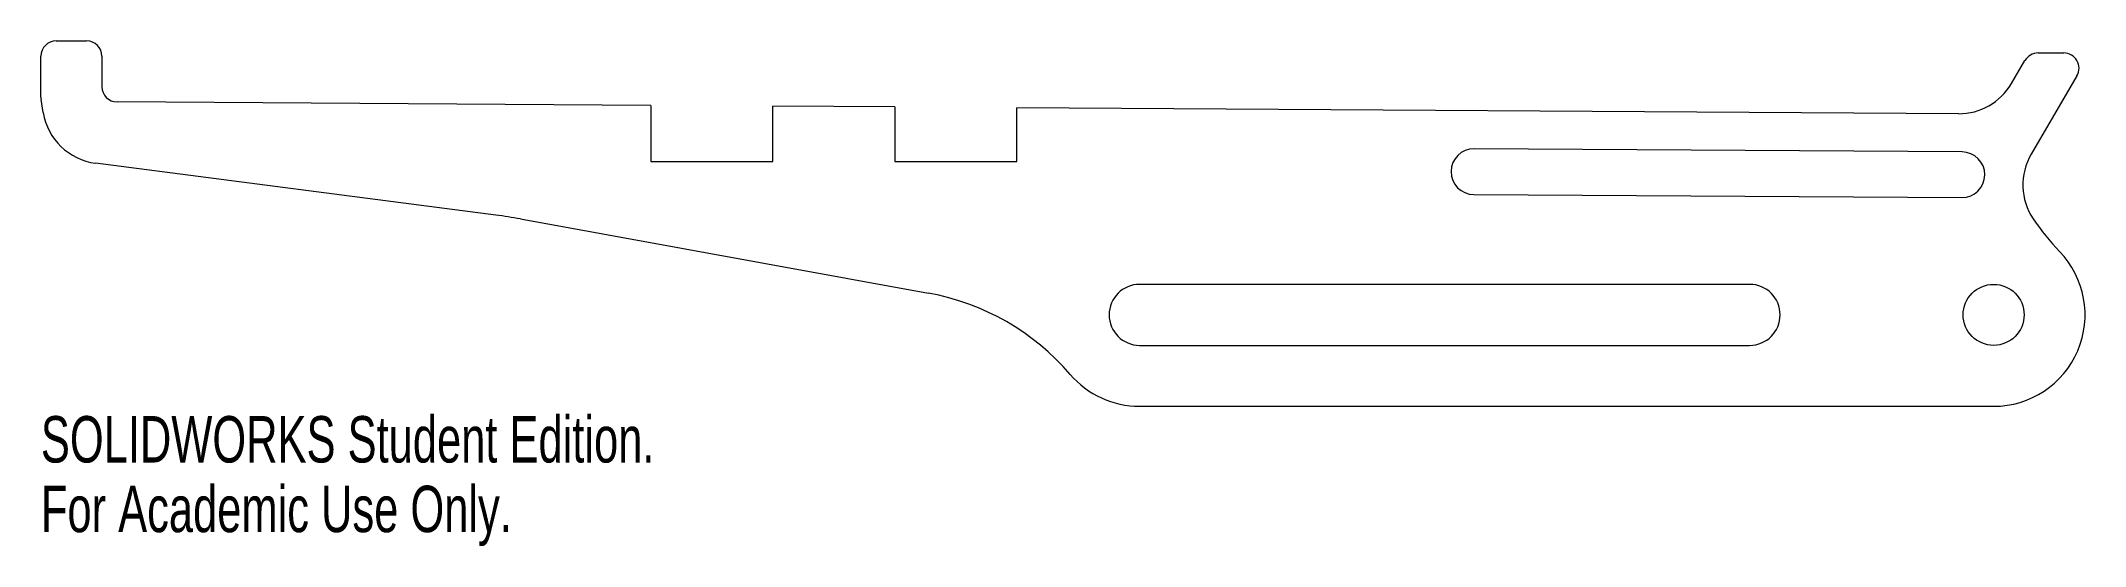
# Model space of a CAD drawing. Header units: inches. Extents: x -6.25 to 2.12, y -0.95 to 1.12.
import ezdxf

# ---------------------------------------------------------------- set-up
doc = ezdxf.new("R2010")
doc.units = ezdxf.units.IN
doc.header["$MEASUREMENT"] = 0
doc.styles.add('SLDTEXTSTYLE0', font='TXT', dxfattribs={"width": 0.7})

msp = doc.modelspace()

# ---------------------------------------------------------------- linework, layer by layer
at = {"color": 7, "linetype": 'Continuous', "lineweight": 15}
for p, q in [((-6.1907, 1.1234), (-6.0657, 1.1234)), ((-6.2532, 0.8932), (-6.2532, 1.0609)), ((-6.0032, 1.0609), (-6.0032, 0.9355)), ((1.823, 0.9482), (1.8784, 1.0428)), ((1.9323, 1.0737), (2.0375, 1.0737)), ((2.0915, 0.9796), (1.9041, 0.6592)), ((-6.2437, 0.8297), (-6.2524, 0.8832)), ((-3.7532, 0.859), (-5.9411, 0.873)), ((-3.7532, 0.859), (-3.7532, 0.629)), ((-3.2532, 0.629), (-3.2532, 0.8558)), ((-2.7532, 0.8526), (-3.2532, 0.8558)), ((-2.7532, 0.8526), (-2.7532, 0.629)), ((-2.2532, 0.629), (-2.2532, 0.8494)), ((1.6057, 0.8246), (-2.2532, 0.8494)), ((1.6206, 0.6683), (-0.3793, 0.6811)), ((-4.3884, 0.4089), (-6.0291, 0.6218)), ((-3.7532, 0.629), (-3.2532, 0.629)), ((-2.7532, 0.629), (-2.2532, 0.629)), ((-0.3805, 0.4936), (1.6194, 0.4808)), ((-4.288, 0.3933), (-2.6152, 0.0891)), ((0.75, 0.125), (-1.75, 0.125)), ((-1.75, -0.125), (0.75, -0.125)), ((-1.75, -0.375), (1.75, -0.375))]:
    msp.add_line(p, q, dxfattribs=at)
msp.add_circle((1.75, 0), 0.125, dxfattribs=at)
for centre, radius, start, end in [((-6.1907, 1.0609), 0.0625, 90, 180), ((-6.0657, 1.0609), 0.0625, 0, 90), ((1.9323, 1.0112), 0.0625, 90, 149.63244), ((2.0375, 1.0112), 0.0625, 329.68031, 90), ((-5.9407, 0.9355), 0.0625, 180, 269.63244), ((1.6073, 1.0746), 0.25, 269.63244, 329.63244), ((-6.1907, 0.8932), 0.0625, 180, 189.23267), ((-5.9969, 0.8698), 0.25, 189.23267, 262.60525), ((-0.3799, 0.5873), 0.0938, 89.63244, 269.63244), ((1.62, 0.5745), 0.0938, 269.63244, 89.63244), ((2.1199, 0.533), 0.25, 149.68031, 214.00416), ((-4.6458, -1.5745), 2, 79.69515, 82.60525), ((2.7417, 0.9525), 1, 214.00416, 223.84512), ((1.75, 0), 0.375, 270, 43.84512), ((-2.7941, -0.8947), 1, 40.59636, 79.69515), ((-1.75, 0), 0.125, 90, 270), ((0.75, 0), 0.125, 270, 90), ((-1.75, 0), 0.375, 220.59636, 270)]:
    msp.add_arc(centre, radius, start, end, dxfattribs=at)

# ---------------------------------------------------------------- texts
at = {"color": 7, "linetype": 'Continuous', "char_height": 0.1903, "attachment_point": 1, "style": 'SLDTEXTSTYLE0'}
for s, insert in [('SOLIDWORKS Student Edition.', (-6.2532, -0.4151)), ('For Academic Use Only.', (-6.2532, -0.7006))]:
    msp.add_mtext(s, dxfattribs=dict(at, insert=insert))

doc.saveas('drawing.dxf')
